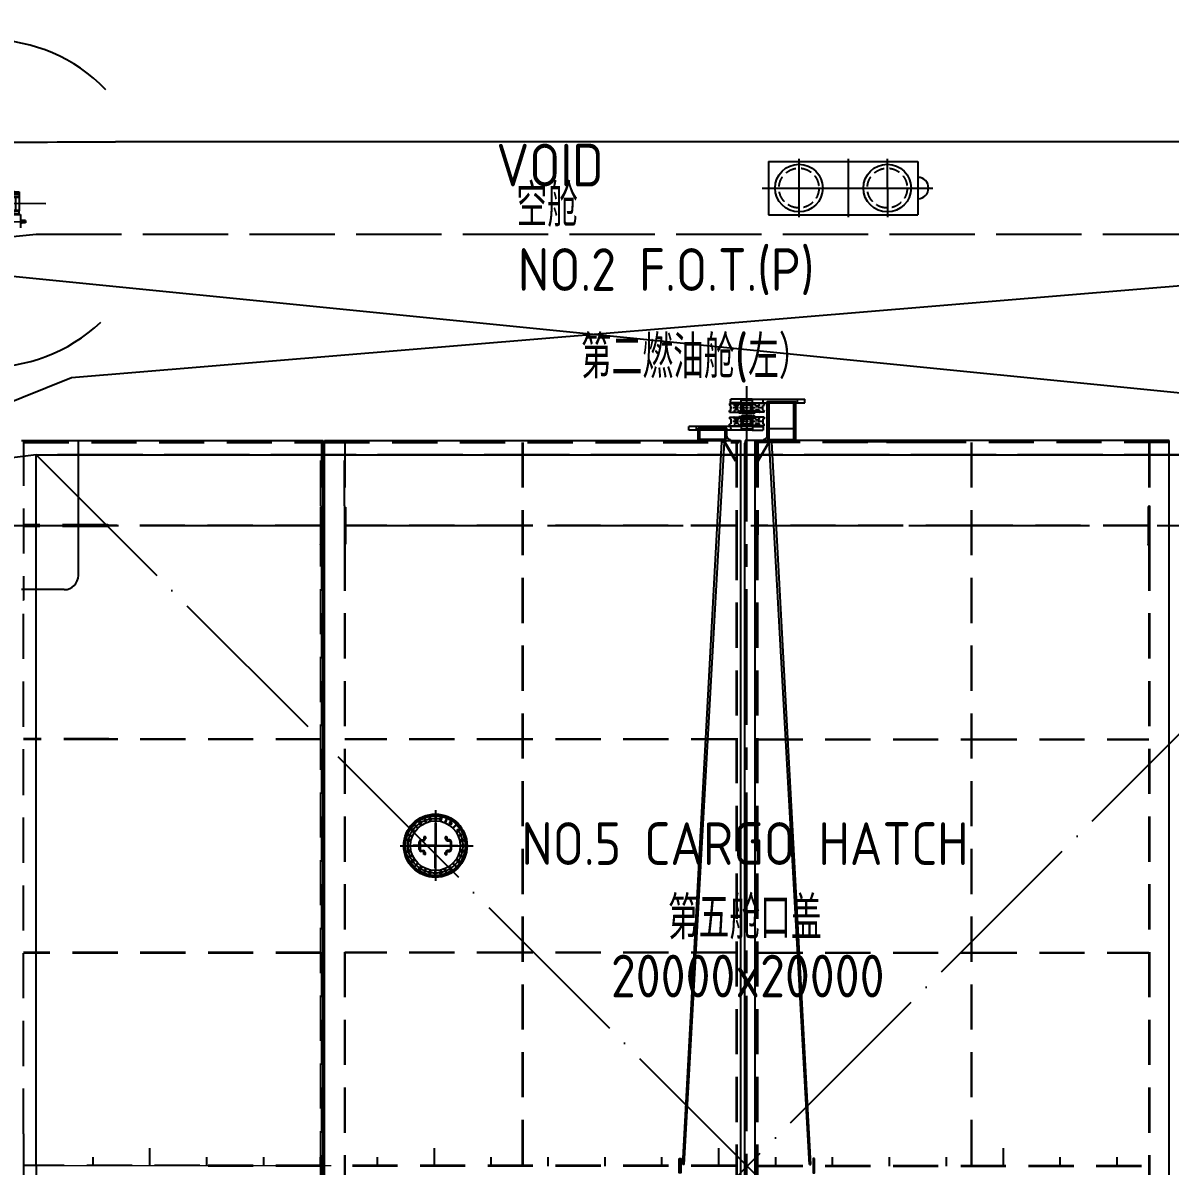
# Model space of a CAD drawing. Header units: millimetres. Extents: x -1838618 to -1600818, y -1770412 to -1553248.
# Drawn here: x -1797090 to -1780960, y -1718702 to -1702630 of the extents above; entities that cross this region are included whole.
import ezdxf

# ---------------------------------------------------------------- set-up
doc = ezdxf.new("R2010")
doc.units = ezdxf.units.MM
doc.header["$LTSCALE"] = 100
for name, pattern in [('$0$CENTER2', [28.575, 19.05, -3.175, 3.175, -3.175]), ('$0$DASHED2', [9.525, 6.35, -3.175]), ('ACAD_ISO02W100', [15, 12, -3]), ('ACAD_ISO04W100', [30, 24, -3, 0, -3]), ('DASHED', [0.75, 0.5, -0.25]), ('HC2-TOP$0$CENTER2', [28.575, 19.05, -3.175, 3.175, -3.175]), ('HC2-TOP$0$DASHED2', [9.525, 6.35, -3.175]), ('HC2-TOP$0$PHANTOM', [63.5, 31.75, -6.35, 6.35, -6.35, 6.35, -6.35])]:
    doc.linetypes.add(name, pattern=pattern)
for name, color, linetype in [('$0$K1-CEN', 1, '$0$CENTER2'), ('$0$K1-DASH', 2, '$0$DASHED2'), ('$0$SHAPE_L', 3, 'Continuous'), ('312crane', 5, 'Continuous'), ('326ladder', 3, 'Continuous'), ('412equipment', 6, 'Continuous'), ('HC2-TOP$0$HATCH', 42, 'Continuous'), ('HC2-TOP$0$K1-CEN', 1, 'HC2-TOP$0$CENTER2'), ('HC2-TOP$0$K1-COMP_L', 140, 'HC2-TOP$0$PHANTOM'), ('HC2-TOP$0$K1-DASH', 2, 'HC2-TOP$0$DASHED2'), ('HC2-TOP$0$K2-CEN', 1, 'HC2-TOP$0$CENTER2'), ('HC2-TOP$0$K2-DASH', 9, 'HC2-TOP$0$DASHED2'), ('HC2-TOP$0$K2-DIM', 1, 'Continuous'), ('HC2-TOP$0$SHAPE_L', 3, 'Continuous'), ('HC2-TOP$0$THICK_L', 3, 'Continuous')]:
    doc.layers.add(name, color=color, linetype=linetype)
doc.styles.get("Standard").update_dxf_attribs({"font": 'gbenor.shx', "width": 0.9, "bigfont": 'gbcbig.shx'})
pattern_1 = [(45, (-1526.5949, -370.3888), (-0.8980256, 0.8980256), []), (135, (-1526.5949, -370.3888), (-0.8980256, -0.8980256), [])]

# ---------------------------------------------------------------- blocks, each defined once
blk = doc.blocks.new('10')
at = {"layer": '312crane', "color": 9}
for p, q in [((0, 260, 590), (0, -260, 590)), ((-2433, 24, 590), (-2650, 24, 590)), ((-2433, 17, 590), (-2642, 17, 590)), ((-2636, 11, 590), (-2618, -4, 590)), ((-2468, 11, 590), (-2636, 11, 590)), ((-2552, 31, 590), (-2552, -39, 590)), ((-2516, 24, 590), (-2433, 56, 590)), ((-2468, 11, 590), (-2486, -4, 590)), ((-234, 56, 590), (-2433, 56, 590)), ((-2433, 56, 590), (-2433, -64, 590)), ((-2344, 80, 590), (-2430, 80, 590)), ((-2423, 80, 590), (-2423, 56, 590)), ((-2423, 56, 590), (-2423, -64, 590)), ((-2411, 80, 590), (-2411, 56, 590)), ((-2387, 123, 590), (-2387, 37, 590)), ((-2363, 80, 590), (-2363, 56, 590)), ((-2351, 80, 590), (-2351, 56, 590)), ((-402, 92, 590), (-116, 161, 590)), ((-402, 56, 590), (-402, 92, 590)), ((-402, 56, 590), (-402, -64, 590)), ((-234, 56, 590), (-234, -64, 590)), ((-116, 161, 590), (-116, 99, 590)), ((50, 161, 590), (-116, 161, 590)), ((0, 145, 590), (-116, 145, 590)), ((0, 139, 590), (-116, 139, 590)), ((0, 134, 590), (-116, 134, 590)), ((-46, 134, 590), (-116, 134, 590)), ((-62, 99, 590), (-116, 99, 590)), ((-105, 95, 590), (39, 95, 590)), ((-105, 95, 590), (-105, 87, 590)), ((-105, 87, 590), (105, 87, 590)), ((-65, 87, 590), (-65, -95, 590)), ((-62, 103, 590), (23, 103, 590)), ((-62, 103, 590), (-62, 95, 590)), ((-46, 150, 590), (-45, 151, 590)), ((-46, 145, 590), (-46, 150, 590)), ((-45, 151, 590), (45, 151, 590)), ((-35, 151, 590), (-35, 161, 590)), ((-27, 103, 590), (-23, 108, 590)), ((-23, 103, 590), (-23, 134, 590)), ((0, 161, 590), (116, 161, 590)), ((0, 145, 590), (116, 145, 590)), ((0, 139, 590), (116, 139, 590)), ((0, 134, 590), (116, 134, 590)), ((23, 134, 590), (23, 103, 590)), ((23, 107, 590), (28, 103, 590)), ((23, 103, 590), (62, 103, 590)), ((35, 161, 590), (35, 151, 590)), ((39, 95, 590), (105, 95, 590)), ((45, 151, 590), (46, 150, 590)), ((46, 150, 590), (46, 145, 590)), ((46, 134, 590), (116, 134, 590)), ((62, 103, 590), (62, 95, 590)), ((62, 99, 590), (116, 99, 590)), ((65, 87, 590), (65, -95, 590)), ((105, 95, 590), (105, 87, 590)), ((116, 161, 590), (116, -107, 590)), ((493, -4, 590), (-2704, -4, 590)), ((-2433, -31, 590), (-2650, -31, 590)), ((-2433, -24, 590), (-2642, -24, 590)), ((-2618, -4, 590), (-2636, -18, 590)), ((-2468, -18, 590), (-2636, -18, 590)), ((-2516, -31, 590), (-2433, -64, 590)), ((-2486, -4, 590), (-2468, -18, 590)), ((-234, -64, 590), (-2433, -64, 590)), ((-2344, -88, 590), (-2430, -88, 590)), ((-2423, -88, 590), (-2423, -64, 590)), ((-2411, -88, 590), (-2411, -64, 590)), ((-2387, -45, 590), (-2387, -131, 590)), ((-2363, -88, 590), (-2363, -64, 590)), ((-2351, -88, 590), (-2351, -64, 590)), ((-402, -64, 590), (-402, -100, 590)), ((-402, -100, 590), (-119, -158, 590)), ((-274, -142, 590), (-256, -142, 590)), ((-274, -142, 590), (-274, -373, 590)), ((-256, -142, 590), (-256, -373, 590)), ((-189, -152, 590), (-189, -181, 590)), ((-189, -152, 590), (-161, -152, 590)), ((-174, -152, 590), (-174, -363, 590)), ((-161, -152, 590), (-161, -363, 590)), ((-119, -158, 590), (139, -158, 590)), ((-119, -158, 590), (-119, -345, 590)), ((-116, -158, 590), (-116, -107, 590)), ((-62, -107, 590), (-116, -107, 590)), ((0, -141, 590), (-116, -141, 590)), ((-46, -141, 590), (-116, -141, 590)), ((0, -147, 590), (-116, -147, 590)), ((0, -152, 590), (-116, -152, 590)), ((-105, -95, 590), (105, -95, 590)), ((-105, -95, 590), (-105, -103, 590)), ((-105, -103, 590), (39, -103, 590)), ((-62, -110, 590), (-62, -103, 590)), ((-62, -110, 590), (23, -110, 590)), ((-46, -152, 590), (-46, -157, 590)), ((-46, -157, 590), (-45, -158, 590)), ((-45, -158, 590), (45, -158, 590)), ((-27, -110, 590), (-23, -115, 590)), ((-23, -110, 590), (-23, -141, 590)), ((0, -141, 590), (116, -141, 590)), ((0, -147, 590), (116, -147, 590)), ((0, -152, 590), (116, -152, 590)), ((23, -141, 590), (23, -110, 590)), ((23, -114, 590), (28, -110, 590)), ((23, -110, 590), (62, -110, 590)), ((39, -103, 590), (105, -103, 590)), ((45, -158, 590), (46, -157, 590)), ((46, -141, 590), (116, -141, 590)), ((46, -157, 590), (46, -152, 590)), ((62, -110, 590), (62, -103, 590)), ((62, -107, 590), (116, -107, 590)), ((105, -95, 590), (105, -103, 590)), ((116, -158, 590), (116, -107, 590)), ((139, -158, 590), (139, -345, 590)), ((-655, -257, 590), (212, -257, 590)), ((-646, -243, 590), (-646, -272, 590)), ((-646, -243, 590), (-637, -243, 590)), ((-646, -272, 590), (-637, -272, 590)), ((-637, -243, 590), (-637, -272, 590)), ((-637, -250, 590), (-629, -250, 590)), ((-637, -265, 590), (-629, -265, 590)), ((-629, -181, 590), (-579, -181, 590)), ((-629, -181, 590), (-629, -334, 590)), ((-570, -173, 590), (-579, -181, 590)), ((-579, -181, 590), (-579, -334, 590)), ((-570, -173, 590), (-497, -173, 590)), ((-570, -173, 590), (-570, -342, 590)), ((-499, -262, 590), (-459, -262, 590)), ((-498, -254, 590), (-459, -254, 590)), ((-497, -173, 590), (-497, -342, 590)), ((-497, -181, 590), (-467, -181, 590)), ((-459, -170, 590), (-459, -345, 590)), ((-450, -161, 590), (-323, -161, 590)), ((-314, -170, 590), (-314, -345, 590)), ((-314, -177, 590), (-297, -177, 590)), ((-297, -173, 590), (-297, -342, 590)), ((-293, -169, 590), (-274, -169, 590)), ((-283, -169, 590), (-283, -346, 590)), ((-251, -175, 590), (-251, -181, 590)), ((-242, -190, 590), (-198, -190, 590)), ((-203, -190, 590), (-203, -325, 590)), ((-161, -165, 590), (-153, -171, 590)), ((-161, -171, 590), (-119, -171, 590)), ((139, -227, 590), (146, -227, 590)), ((139, -287, 590), (146, -287, 590)), ((146, -227, 590), (146, -287, 590)), ((207, -242, 590), (146, -242, 590)), ((207, -272, 590), (146, -272, 590)), ((207, -239, 590), (148, -239, 590)), ((148, -242, 590), (148, -239, 590)), ((207, -239, 590), (207, -242, 590)), ((207, -242, 590), (208, -244, 590)), ((207, -242, 590), (207, -272, 590)), ((208, -271, 590), (207, -272, 590)), ((208, -244, 590), (208, -271, 590))]:
    blk.add_line(p, q, dxfattribs=at)
for centre, radius, start, end in [((-318, -4, 590), 2300, 44.5352, 313.9823), ((-318, -4, 590), 192, 49.4544, 161.79), ((-2387, 80, 590), 36, 0, 180), ((-2387, 80, 590), 24, 0, 180), ((-2387, -88, 590), 36, 180, 0), ((-2387, -88, 590), 24, 180, 0), ((-318, -4, 590), 192, 198.21, 235.2272), ((-497, -256, 590), 2.34, 129.5743, 236.7438), ((-501, -259, 590), 3.45, 305.5636, 19.3546), ((-497, -261, 590), 2.64, 111.9945, 213.8913), ((-467, -173, 590), 7.68, 270, 0), ((-450, -170, 590), 8.64, 90, 180), ((-323, -170, 590), 8.64, 0, 90), ((-293, -173, 590), 3.84, 90, 180), ((-257, -175, 590), 5.76, 0, 90), ((-242, -181, 590), 9.6, 180, 270), ((-198, -181, 590), 9.6, 270, 0)]:
    blk.add_arc(centre, radius, start, end, dxfattribs=at)
blk = doc.blocks.new('COORD')
at = {"color": 4}
for p, q in [((30600, 0), (30600, 250)), ((34600, 0), (34600, 250)), ((38600, 0), (38600, 250)), ((42600, 0), (42600, 250)), ((29000, 0), (29000, 125)), ((29800, 0), (29800, 125)), ((30600, 0), (30600, 125)), ((31400, 0), (31400, 125)), ((32200, 0), (32200, 125)), ((33000, 0), (33000, 125)), ((33800, 0), (33800, 125)), ((34600, 0), (34600, 125)), ((35400, 0), (35400, 125)), ((36200, 0), (36200, 125)), ((37000, 0), (37000, 125)), ((37800, 0), (37800, 125)), ((38600, 0), (38600, 125)), ((39400, 0), (39400, 125)), ((40200, 0), (40200, 125)), ((41000, 0), (41000, 125)), ((41800, 0), (41800, 125)), ((42600, 0), (42600, 125)), ((43400, 0), (43400, 125)), ((44200, 0), (44200, 125))]:
    blk.add_line(p, q, dxfattribs=at)
blk = doc.blocks.new('HC2-TOP$0$A$C6C0051EE')
for p, q in [((0, 1), (0, 7)), ((5, 1), (5, 7)), ((16, 1), (16, 7)), ((21, 1), (21, 7)), ((3, 0), (18, 0))]:
    blk.add_line(p, q)
for centre, radius, start, end in [((3, 5), 4.7, 236.4325, 303.5675), ((10, 18), 17.6, 252.8484, 287.1516), ((18, 5), 4.7, 236.4325, 303.5675)]:
    blk.add_arc(centre, radius, start, end)
blk = doc.blocks.new('HC2-TOP$0$wheel-450_F')
at = {"layer": 'HC2-TOP$0$HATCH'}
h = blk.add_hatch(dxfattribs=at)
h.set_pattern_fill('ANSI37', color=256, scale=0.4, style=0)
h.set_pattern_definition(pattern_1)
h.paths.add_polyline_path([(66, 85), (72, 85), (72, 92)])
h = blk.add_hatch(dxfattribs=at)
h.set_pattern_fill('ANSI37', color=256, scale=0.4, style=0)
h.set_pattern_definition([(45, (-222.9789, -317.8035), (-0.8980256, 0.8980256), []), (135, (-222.9789, -317.8035), (-0.8980256, -0.8980256), [])])
h.paths.add_polyline_path([(110, 81), (110, 80, 0.414214), (116, 74), (122, 74), (122, 81)])
h = blk.add_hatch(dxfattribs=at)
h.set_pattern_fill('ANSI31', color=256, angle=90, style=0)
h.set_pattern_definition([(135, (-232.979, -322.8035), (-2.245064, -2.245064), [])])
edge = h.paths.add_edge_path()
edge.add_line((-66, -32), (-66, -46))
edge.add_line((-66, -46), (-32, -46))
edge.add_line((-32, -46), (-32, -52))
edge.add_line((-32, -52), (-21, -52))
edge.add_spline(control_points=[(-21, -52), (-22, -51), (-24, -46), (-29, -36), (-43, -36), (-54, -32), (-62, -32), (-66, -32)], knot_values=[0, 0, 0, 0, 6.397971, 15.190418, 30.584793, 41.682542, 52.606422, 52.606422, 52.606422, 52.606422], degree=3, periodic=0)
h = blk.add_hatch(dxfattribs=at)
h.set_pattern_fill('ANSI37', color=256, scale=0.4, style=0)
h.set_pattern_definition(pattern_1)
h.paths.add_polyline_path([(72, -85), (72, -92), (66, -85)])
h = blk.add_hatch(dxfattribs=at)
h.set_pattern_fill('ANSI37', color=256, scale=0.4, style=0)
h.set_pattern_definition([(315, (-222.9789, 317.8035), (-0.8980256, -0.8980256), []), (225, (-222.9789, 317.8035), (-0.8980256, 0.8980256), [])])
h.paths.add_polyline_path([(110, -81), (110, -80, -0.414214), (116, -74), (122, -74), (122, -81)])
for p, q in [((-62, 243), (-62, 101)), ((-60, 179), (-62, 182)), ((-60, 245), (-39, 245)), ((-35, 175), (-60, 179)), ((-60, 179), (-60, 115)), ((-35, 227), (-37, 243)), ((-33, 225), (33, 225)), ((-27, 129), (-27, 166)), ((27, 129), (27, 166)), ((35, 227), (37, 243)), ((35, 175), (60, 179)), ((60, 245), (39, 245)), ((60, 179), (62, 182)), ((60, 179), (60, 115)), ((62, 243), (62, 84)), ((72, 85), (72, 227)), ((122, 74), (122, 226)), ((-77, 72), (-69, 80)), ((-77, 72), (-77, -73)), ((-72, 105), (-72, 85)), ((-72, 104), (-69, 104)), ((-69, 96), (-72, 95)), ((-69, 95), (-72, 94)), ((-72, 86), (-69, 86)), ((-71, 70), (-66, 75)), ((-71, 70), (-71, -70)), ((-69, 114), (-68, 115)), ((-69, 114), (-69, 80)), ((-69, 102), (-62, 102)), ((-43, 101), (-69, 101)), ((-43, 89), (-69, 89)), ((-69, 88), (-62, 88)), ((-62, 115), (-68, 115)), ((-66, 75), (-62, 75)), ((-66, 75), (-66, -75)), ((-66, 51), (-64, 52)), ((-66, 51), (-66, -51)), ((-65, 101), (-65, 89)), ((-40, 52), (-64, 52)), ((-64, 52), (-64, -32)), ((-36, 119), (-62, 115)), ((-62, 52), (-62, 89)), ((-62, 80), (-4, 80)), ((-60, 68), (-58, 70)), ((-60, 68), (-60, 52)), ((-60, 65), (-42, 65)), ((-58, 70), (-44, 70)), ((-49, 67), (-49, 65)), ((-49, 67), (-42, 67)), ((-43, 67), (-44, 70)), ((-43, 101), (-43, 89)), ((-43, 101), (-41, 99)), ((-43, 89), (-41, 91)), ((-42, 64), (-42, 65)), ((-42, 64), (-42, 52)), ((-42, 64), (-42, 52)), ((-40, 53), (-42, 53)), ((-41, 99), (-41, 91)), ((-40, 64), (-40, 66)), ((-38, 66), (-40, 65)), ((-40, 65), (-40, -36)), ((-40, 51), (-36, 51)), ((-33, 66), (-38, 66)), ((40, 52), (-38, 52)), ((-36, -37), (-36, 52)), ((-34, 62), (-32, 75)), ((-10, 59), (-34, 62)), ((-33, 66), (-33, 66)), ((-32, 79), (-32, 69)), ((-4, 70), (-32, 75)), ((-4, 80), (-28, 80)), ((-4, 80), (-28, 80)), ((-10, 59), (-8, 70)), ((-8, 61), (-9, 61)), ((-6, 60), (-8, 61)), ((-6, 60), (-6, 52)), ((-4, 83), (-4, 52)), ((-4, 83), (4, 83)), ((-4, 78), (-4, 52)), ((-4, 72), (4, 72)), ((-2, 83), (-2, 52)), ((2, 83), (2, 52)), ((4, 83), (4, 52)), ((4, 80), (45, 80)), ((4, 70), (32, 75)), ((6, 60), (8, 61)), ((6, 60), (6, 52)), ((10, 59), (8, 70)), ((8, 61), (9, 61)), ((10, 59), (34, 62)), ((32, 79), (32, 69)), ((34, 62), (32, 75)), ((33, 65), (33, 66)), ((33, 66), (38, 66)), ((36, 119), (62, 115)), ((38, 66), (40, 65)), ((40, 65), (40, -65)), ((40, 59), (45, 59)), ((45, 95), (62, 95)), ((45, 95), (45, -95)), ((45, 78), (54, 78)), ((45, 76), (46, 77)), ((46, 77), (64, 77)), ((46, 77), (46, -77)), ((54, 88), (58, 90)), ((54, 88), (54, 77)), ((54, 86), (54, 86)), ((56, 77), (54, 86)), ((58, 79), (54, 86)), ((58, 90), (62, 90)), ((58, 90), (58, 79)), ((60, 84), (64, 84)), ((60, 79), (60, 84)), ((64, 84), (64, -84)), ((65, 85), (72, 85)), ((65, 85), (65, -85)), ((72, 85), (72, -85)), ((72, 81), (111, 81)), ((110, 81), (122, 81)), ((110, 81), (110, -81)), ((116, 74), (122, 74)), ((122, 74), (122, -74)), ((-77, -73), (-69, -80)), ((-71, -70), (-66, -75)), ((-69, -114), (-69, -80)), ((-69, -114), (-68, -115)), ((-62, -115), (-68, -115)), ((-32, -46), (-66, -46)), ((-66, -51), (-64, -52)), ((-66, -75), (-62, -75)), ((-42, -52), (-64, -52)), ((-62, -243), (-62, -52)), ((-62, -80), (-4, -80)), ((-60, -115), (-62, -115)), ((-60, -68), (-60, -52)), ((-60, -65), (-42, -65)), ((-60, -68), (-58, -70)), ((-60, -116), (-59, -114)), ((-60, -115), (-60, -114)), ((-46, -117), (-60, -114)), ((-60, -179), (-60, -115)), ((-58, -70), (-45, -70)), ((-48, -120), (-58, -117)), ((-52, -126), (-58, -124)), ((-57, -114), (-55, -107)), ((-57, -114), (-55, -107)), ((-57, -117), (-56, -115)), ((-57, -120), (-57, -119)), ((-45, -107), (-55, -105)), ((-55, -107), (-54, -107)), ((-46, -110), (-55, -107)), ((-54, -107), (-54, -105)), ((-47, -109), (-54, -107)), ((-53, -105), (-45, -80)), ((-51, -122), (-51, -121)), ((-50, -119), (-49, -117)), ((-48, -117), (-46, -110)), ((-47, -107), (-39, -80)), ((-47, -109), (-46, -107)), ((-46, -110), (-47, -109)), ((-42, -48), (-46, -48)), ((-46, -50), (-46, -48)), ((-42, -50), (-46, -50)), ((-42, -64), (-46, -72)), ((-44, -73), (-46, -72)), ((-36, -119), (-46, -117)), ((-46, -120), (-46, -118)), ((-40, -64), (-44, -73)), ((-42, -48), (-42, -48)), ((-42, -64), (-42, -50)), ((-42, -64), (-42, -52)), ((-40, -65), (-40, -50)), ((-40, -51), (-36, -51)), ((-38, -66), (-40, -65)), ((40, -52), (-38, -52)), ((-33, -66), (-38, -66)), ((-36, -51), (-36, -52)), ((-10, -59), (-34, -62)), ((-34, -62), (-32, -75)), ((-33, -65), (-33, -66)), ((-32, -46), (-32, -52)), ((-32, -79), (-32, -69)), ((-4, -70), (-32, -75)), ((-4, -80), (-28, -80)), ((-4, -80), (-28, -80)), ((-27, -129), (-27, -166)), ((-10, -59), (-8, -70)), ((-8, -61), (-9, -61)), ((-6, -60), (-8, -61)), ((-6, -60), (-6, -52)), ((-4, -83), (-4, -52)), ((-4, -78), (-4, -52)), ((-4, -72), (4, -72)), ((-4, -83), (4, -83)), ((-2, -83), (-2, -52)), ((2, -83), (2, -52)), ((4, -83), (4, -52)), ((4, -70), (32, -75)), ((4, -80), (45, -80)), ((6, -60), (6, -52)), ((6, -60), (8, -61)), ((10, -59), (8, -70)), ((8, -61), (9, -61)), ((10, -59), (34, -62)), ((27, -129), (27, -166)), ((34, -62), (32, -75)), ((32, -79), (32, -69)), ((33, -65), (33, -66)), ((33, -66), (38, -66)), ((36, -119), (62, -115)), ((38, -66), (40, -65)), ((40, -59), (45, -59)), ((45, -76), (46, -77)), ((45, -78), (54, -78)), ((45, -93), (46, -95)), ((45, -95), (62, -95)), ((46, -77), (64, -77)), ((54, -86), (53, -86)), ((56, -77), (54, -86)), ((54, -88), (54, -77)), ((58, -79), (54, -86)), ((54, -88), (58, -90)), ((58, -90), (58, -79)), ((58, -90), (62, -90)), ((60, -79), (60, -84)), ((60, -84), (64, -84)), ((60, -179), (60, -115)), ((62, -243), (62, -84)), ((64, -84), (65, -85)), ((65, -85), (72, -85)), ((72, -81), (110, -81)), ((72, -85), (72, -227)), ((110, -81), (122, -81)), ((116, -74), (122, -74)), ((122, -74), (122, -226)), ((-60, -179), (-62, -182)), ((-35, -175), (-60, -179)), ((-60, -245), (-39, -245)), ((-35, -227), (-37, -243)), ((-33, -225), (33, -225)), ((35, -175), (60, -179)), ((35, -227), (37, -243)), ((60, -245), (39, -245)), ((60, -179), (62, -182)), ((62, -246), (62, -220))]:
    blk.add_line(p, q)
for centre, radius, start, end in [((-60, 243), 2, 90, 180), ((-39, 243), 2, 6, 90), ((-33, 227), 2, 186, 270), ((-37, 166), 10, 0, 80), ((37, 166), 10, 100, 180), ((33, 227), 2, 270, 354), ((39, 243), 2, 90, 174), ((60, 243), 2, 0, 90), ((-42, 65), 2, 23.744, 90), ((-42, 64), 2, 0, 23.744), ((-38, 54), 2, 180, 270), ((-37, 129), 10, 278.0896, 0), ((-32, 79), 1, 90, 180), ((-8, 54), 2, 270, 0), ((-6, 78), 2, 0, 90), ((6, 78), 2, 90, 180), ((8, 54), 2, 180, 270), ((37, 129), 10, 180, 261.9104), ((32, 79), 1, 0, 90), ((38, 54), 2, 270, 0), ((59, 80), 0.8, 207.3764, 352), ((116, 80), 6, 180, 270), ((-58, -114), 3.31, 223.1092, 286.8908), ((-59, -117), 3.31, 43.1092, 106.8908), ((-59, -119), 2.09, 339.1083, 88.0443), ((-62, -119), 5, 323.4589, 345), ((-56, -123), 2.16, 143.4589, 219.3072), ((-50, -106), 13.3, 239.2686, 270.7314), ((-56, -128), 13.3, 59.2686, 90.7314), ((-53, -124), 2.16, 290.6928, 6.5411), ((-48, -122), 2.09, 61.9557, 170.8917), ((-46, -123), 5, 165, 186.5411), ((-47, -117), 3.31, 223.1092, 286.8908), ((-48, -120), 3.31, 43.1092, 106.8908), ((-42, -50), 2, 0, 90), ((-38, -54), 2, 90, 180), ((-42, -64), 2, 336.256, 0), ((-37, -129), 10, 0, 81.9104), ((-32, -79), 1, 180, 270), ((-8, -54), 2, 0, 90), ((-6, -78), 2, 270, 0), ((6, -78), 2, 180, 270), ((8, -54), 2, 90, 180), ((37, -129), 10, 98.0896, 180), ((32, -79), 1, 270, 0), ((38, -54), 2, 0, 90), ((59, -80), 0.8, 8, 152.6236), ((116, -80), 6, 90, 180), ((-60, -243), 2, 180, 270), ((-39, -243), 2, 270, 354), ((-37, -166), 10, 280, 0), ((-33, -227), 2, 90, 174), ((37, -166), 10, 180, 260), ((33, -227), 2, 6, 90), ((39, -243), 2, 186, 270), ((60, -243), 2, 270, 0)]:
    blk.add_arc(centre, radius, start, end)
for points in [[(72, 227), (79, 230), (91, 234), (105, 225), (115, 230), (120, 227), (122, 226)], [(72, -227), (79, -230), (91, -234), (105, -225), (115, -230), (120, -227), (122, -226)]]:
    blk.add_open_spline(points, degree=3, knots=[0, 0, 0, 0, 22.168204, 34.441767, 44.92374, 51.585028, 51.585028, 51.585028, 51.585028])
for p, q in [((66, 85), (72, 92)), ((66, -85), (72, -91))]:
    blk.add_line(p, q, dxfattribs=at)
at = {"layer": 'HC2-TOP$0$K2-CEN', "ltscale": 0.04}
for p, q in [((0, 225), (0, -225)), ((-88, 0), (132, 0)), ((-85, 95), (-35, 95)), ((-6, 64), (-36, 69)), ((6, 64), (36, 69)), ((-55, -95), (-77, -95)), ((-56, -127), (-41, -76)), ((-6, -64), (-36, -69)), ((6, -64), (36, -69))]:
    blk.add_line(p, q, dxfattribs=at)
at = {"layer": 'HC2-TOP$0$K2-DIM'}
for p, q in [((-42, 100), (-65, 100)), ((-42, 90), (-65, 90)), ((-65, 51), (-40, 51)), ((-65, -51), (-42, -51)), ((-54, -107), (-56, -114)), ((-55, -107), (-55, -105)), ((-47, -109), (-49, -117)), ((-46, -110), (-45, -107))]:
    blk.add_line(p, q, dxfattribs=at)
blk.add_open_spline([(-66, -32), (-62, -32), (-54, -32), (-43, -36), (-29, -36), (-24, -46), (-22, -51), (-21, -52)], degree=3, knots=[0, 0, 0, 0, 10.92388, 22.021629, 37.416004, 46.208451, 52.606422, 52.606422, 52.606422, 52.606422], dxfattribs=at)
at = {"rotation": 270}
blk.add_blockref('HC2-TOP$0$A$C6C0051EE', (-80, 105), dxfattribs=at)
blk = doc.blocks.new('A$C72DA127C')
at = {"layer": '$0$K1-CEN', "color": 136, "ltscale": 5}
for p, q in [((-13586, 5003), (-13586, 4010)), ((-14081, 4504), (-13055, 4504))]:
    blk.add_line(p, q, dxfattribs=at)
at = {"layer": '$0$K1-CEN', "color": 136}
for p, q in [((-13789, 4807), (-13811, 4841)), ((-13789, 4807), (-13811, 4841)), ((-13789, 4807), (-13811, 4841)), ((-13641, 4886), (-13680, 4878)), ((-13641, 4886), (-13680, 4878)), ((-13680, 4878), (-13641, 4886)), ((-13657, 4862), (-13665, 4901)), ((-13657, 4862), (-13665, 4901)), ((-13657, 4862), (-13665, 4901)), ((-13491, 4878), (-13530, 4886)), ((-13530, 4886), (-13491, 4878)), ((-13491, 4878), (-13530, 4886)), ((-13515, 4862), (-13507, 4901)), ((-13515, 4862), (-13507, 4901)), ((-13515, 4862), (-13507, 4901)), ((-13383, 4807), (-13361, 4841)), ((-13383, 4807), (-13361, 4841)), ((-13383, 4807), (-13361, 4841)), ((-13889, 4707), (-13922, 4729)), ((-13889, 4707), (-13922, 4729)), ((-13889, 4707), (-13922, 4729)), ((-13895, 4735), (-13917, 4701)), ((-13895, 4735), (-13917, 4701)), ((-13917, 4701), (-13895, 4735)), ((-13783, 4835), (-13816, 4813)), ((-13783, 4835), (-13816, 4813)), ((-13816, 4813), (-13783, 4835)), ((-13355, 4813), (-13388, 4835)), ((-13388, 4835), (-13355, 4813)), ((-13355, 4813), (-13388, 4835)), ((-13282, 4707), (-13249, 4729)), ((-13282, 4707), (-13249, 4729)), ((-13282, 4707), (-13249, 4729)), ((-13254, 4701), (-13277, 4735)), ((-13277, 4735), (-13254, 4701)), ((-13254, 4701), (-13277, 4735)), ((-13944, 4575), (-13983, 4583)), ((-13944, 4575), (-13983, 4583)), ((-13944, 4575), (-13983, 4583)), ((-13959, 4599), (-13967, 4559)), ((-13959, 4599), (-13967, 4559)), ((-13967, 4559), (-13959, 4599)), ((-13228, 4575), (-13189, 4583)), ((-13228, 4575), (-13189, 4583)), ((-13228, 4575), (-13189, 4583)), ((-13204, 4559), (-13212, 4599)), ((-13212, 4599), (-13204, 4559)), ((-13204, 4559), (-13212, 4599)), ((-13944, 4433), (-13983, 4425)), ((-13944, 4433), (-13983, 4425)), ((-13944, 4433), (-13983, 4425)), ((-13967, 4449), (-13959, 4409)), ((-13967, 4449), (-13959, 4409)), ((-13959, 4409), (-13967, 4449)), ((-13228, 4433), (-13189, 4425)), ((-13228, 4433), (-13189, 4425)), ((-13228, 4433), (-13189, 4425)), ((-13212, 4409), (-13204, 4449)), ((-13212, 4409), (-13204, 4449)), ((-13204, 4449), (-13212, 4409)), ((-13889, 4301), (-13922, 4279)), ((-13889, 4301), (-13922, 4279)), ((-13889, 4301), (-13922, 4279)), ((-13917, 4307), (-13895, 4273)), ((-13917, 4307), (-13895, 4273)), ((-13895, 4273), (-13917, 4307)), ((-13816, 4195), (-13783, 4173)), ((-13816, 4195), (-13783, 4173)), ((-13783, 4173), (-13816, 4195)), ((-13789, 4201), (-13811, 4167)), ((-13789, 4201), (-13811, 4167)), ((-13789, 4201), (-13811, 4167)), ((-13388, 4173), (-13355, 4195)), ((-13388, 4173), (-13355, 4195)), ((-13355, 4195), (-13388, 4173)), ((-13383, 4201), (-13361, 4167)), ((-13383, 4201), (-13361, 4167)), ((-13383, 4201), (-13361, 4167)), ((-13282, 4301), (-13249, 4279)), ((-13282, 4301), (-13249, 4279)), ((-13282, 4301), (-13249, 4279)), ((-13277, 4273), (-13254, 4307)), ((-13277, 4273), (-13254, 4307)), ((-13254, 4307), (-13277, 4273)), ((-13680, 4130), (-13641, 4122)), ((-13680, 4130), (-13641, 4122)), ((-13641, 4122), (-13680, 4130)), ((-13657, 4146), (-13665, 4107)), ((-13657, 4146), (-13665, 4107)), ((-13657, 4146), (-13665, 4107)), ((-13530, 4122), (-13491, 4130)), ((-13530, 4122), (-13491, 4130)), ((-13491, 4130), (-13530, 4122)), ((-13515, 4146), (-13507, 4107)), ((-13515, 4146), (-13507, 4107)), ((-13515, 4146), (-13507, 4107))]:
    blk.add_line(p, q, dxfattribs=at)
for points in [[(-13736, 4637), (-13736, 4600, -0.414214), (-13757, 4579), (-13785, 4579, 0.414214), (-13806, 4558), (-13806, 4450, 0.414214), (-13785, 4429), (-13757, 4429, -0.414214), (-13736, 4408), (-13736, 4370)], [(-13436, 4637), (-13436, 4600, 0.414214), (-13415, 4579), (-13387, 4579, -0.414214), (-13366, 4558), (-13366, 4450, -0.414214), (-13387, 4429), (-13415, 4429, 0.414214), (-13436, 4408), (-13436, 4370)]]:
    blk.add_lwpolyline(points, format="xyb", dxfattribs=at)
blk.add_circle((-13586, 4504), 385, dxfattribs=at)
at = {"layer": '$0$K1-DASH', "color": 136, "ltscale": 2.5}
for p, q in [((-13755, 4905), (-13727, 4835)), ((-13749, 4907), (-13720, 4838)), ((-13589, 4939), (-13589, 4864)), ((-13582, 4864), (-13589, 4864)), ((-13582, 4939), (-13582, 4864)), ((-13422, 4907), (-13451, 4838)), ((-13416, 4905), (-13445, 4835)), ((-13896, 4809), (-13843, 4756)), ((-13891, 4814), (-13838, 4761)), ((-13838, 4761), (-13843, 4756)), ((-13720, 4838), (-13727, 4835)), ((-13451, 4838), (-13445, 4835)), ((-13281, 4814), (-13334, 4761)), ((-13334, 4761), (-13329, 4756)), ((-13276, 4809), (-13329, 4756)), ((-13989, 4667), (-13920, 4639)), ((-13986, 4674), (-13917, 4645)), ((-13917, 4645), (-13920, 4639)), ((-13185, 4674), (-13254, 4645)), ((-13254, 4645), (-13252, 4639)), ((-13183, 4667), (-13252, 4639)), ((-14021, 4508), (-13946, 4508)), ((-14021, 4501), (-13946, 4501)), ((-13989, 4341), (-13920, 4369)), ((-13986, 4334), (-13917, 4363)), ((-13946, 4501), (-13946, 4508)), ((-13917, 4363), (-13920, 4369)), ((-13254, 4363), (-13252, 4369)), ((-13185, 4334), (-13254, 4363)), ((-13183, 4341), (-13252, 4369)), ((-13151, 4508), (-13226, 4508)), ((-13226, 4501), (-13226, 4508)), ((-13151, 4501), (-13226, 4501)), ((-13896, 4199), (-13843, 4252)), ((-13891, 4194), (-13838, 4247)), ((-13838, 4247), (-13843, 4252)), ((-13334, 4247), (-13329, 4252)), ((-13281, 4194), (-13334, 4247)), ((-13276, 4199), (-13329, 4252)), ((-13755, 4103), (-13727, 4173)), ((-13749, 4101), (-13720, 4170)), ((-13720, 4170), (-13727, 4173)), ((-13589, 4069), (-13589, 4144)), ((-13582, 4144), (-13589, 4144)), ((-13582, 4069), (-13582, 4144)), ((-13451, 4170), (-13445, 4173)), ((-13422, 4101), (-13451, 4170)), ((-13416, 4103), (-13445, 4173))]:
    blk.add_line(p, q, dxfattribs=at)
at = {"layer": '$0$K1-DASH', "color": 136}
for p, q in [((-13590, 4819), (-13582, 4819)), ((-13590, 4819), (-13590, 4508)), ((-13582, 4819), (-13582, 4508)), ((-13742, 4600), (-13742, 4629)), ((-13742, 4629), (-13742, 4599)), ((-13730, 4629), (-13730, 4600)), ((-13729, 4629), (-13729, 4599)), ((-13442, 4629), (-13442, 4600)), ((-13442, 4629), (-13442, 4599)), ((-13430, 4600), (-13430, 4629)), ((-13429, 4629), (-13429, 4599)), ((-13586, 4508), (-13901, 4508)), ((-13901, 4500), (-13901, 4508)), ((-13901, 4508), (-13901, 4500)), ((-13586, 4500), (-13901, 4500)), ((-13742, 4379), (-13742, 4409)), ((-13742, 4408), (-13742, 4379)), ((-13730, 4379), (-13730, 4408)), ((-13729, 4379), (-13729, 4409)), ((-13590, 4189), (-13590, 4500)), ((-13586, 4508), (-13271, 4508)), ((-13586, 4500), (-13271, 4500)), ((-13582, 4189), (-13582, 4500)), ((-13442, 4379), (-13442, 4409)), ((-13442, 4379), (-13442, 4408)), ((-13430, 4408), (-13430, 4379)), ((-13429, 4379), (-13429, 4409)), ((-13271, 4508), (-13271, 4500)), ((-13590, 4189), (-13582, 4189))]:
    blk.add_line(p, q, dxfattribs=at)
for centre, radius, start, end in [((-13757, 4600), 15, 356.1774, 0), ((-13757, 4600), 27, 357.8774, 0), ((-13415, 4600), 27, 180, 182.1226), ((-13415, 4600), 15, 180, 183.8226), ((-13757, 4408), 15, 0, 3.8226), ((-13757, 4408), 27, 0, 2.1226), ((-13415, 4408), 27, 177.8774, 180), ((-13415, 4408), 15, 176.1774, 180)]:
    blk.add_arc(centre, radius, start, end, dxfattribs=at)
at = {"layer": '$0$SHAPE_L', "color": 136}
for p, q in [((-13812, 4450), (-13812, 4558)), ((-13800, 4558), (-13800, 4450)), ((-13785, 4585), (-13757, 4585)), ((-13757, 4573), (-13785, 4573)), ((-13723, 4629), (-13748, 4629)), ((-13748, 4629), (-13748, 4599)), ((-13723, 4599), (-13748, 4599)), ((-13742, 4629), (-13730, 4629)), ((-13723, 4629), (-13723, 4599)), ((-13448, 4629), (-13423, 4629)), ((-13448, 4629), (-13448, 4599)), ((-13448, 4599), (-13423, 4599)), ((-13430, 4629), (-13442, 4629)), ((-13423, 4629), (-13423, 4599)), ((-13387, 4585), (-13415, 4585)), ((-13415, 4573), (-13387, 4573)), ((-13372, 4558), (-13372, 4450)), ((-13360, 4450), (-13360, 4558)), ((-13785, 4435), (-13757, 4435)), ((-13757, 4423), (-13785, 4423)), ((-13723, 4409), (-13748, 4409)), ((-13748, 4379), (-13748, 4409)), ((-13723, 4379), (-13748, 4379)), ((-13723, 4379), (-13723, 4409)), ((-13448, 4409), (-13423, 4409)), ((-13448, 4379), (-13448, 4409)), ((-13448, 4379), (-13423, 4379)), ((-13423, 4379), (-13423, 4409)), ((-13387, 4435), (-13415, 4435)), ((-13415, 4423), (-13387, 4423))]:
    blk.add_line(p, q, dxfattribs=at)
for points in [[(-13817, 4823), (-13807, 4809), (-13790, 4810), (-13782, 4825), (-13792, 4840), (-13809, 4839)], [(-13677, 4887), (-13674, 4870), (-13657, 4865), (-13644, 4876), (-13648, 4893), (-13664, 4899)], [(-13524, 4893), (-13527, 4876), (-13514, 4865), (-13498, 4870), (-13494, 4887), (-13507, 4899)], [(-13379, 4840), (-13389, 4825), (-13381, 4810), (-13364, 4809), (-13355, 4823), (-13362, 4839)], [(-13921, 4710), (-13907, 4701), (-13891, 4708), (-13890, 4726), (-13905, 4735), (-13920, 4728)], [(-13267, 4735), (-13281, 4726), (-13280, 4708), (-13264, 4701), (-13250, 4710), (-13251, 4728)], [(-13975, 4566), (-13958, 4563), (-13946, 4576), (-13952, 4592), (-13969, 4596), (-13980, 4582)], [(-13203, 4596), (-13220, 4592), (-13225, 4576), (-13214, 4563), (-13197, 4566), (-13191, 4582)], [(-13969, 4412), (-13952, 4416), (-13946, 4432), (-13958, 4445), (-13975, 4442), (-13980, 4426)], [(-13197, 4442), (-13214, 4445), (-13225, 4432), (-13220, 4416), (-13203, 4412), (-13191, 4426)], [(-13905, 4273), (-13890, 4282), (-13891, 4300), (-13907, 4307), (-13921, 4298), (-13920, 4280)], [(-13792, 4168), (-13782, 4183), (-13790, 4198), (-13807, 4199), (-13817, 4185), (-13809, 4169)], [(-13355, 4185), (-13364, 4199), (-13381, 4198), (-13389, 4183), (-13379, 4168), (-13362, 4169)], [(-13250, 4298), (-13264, 4307), (-13280, 4300), (-13281, 4282), (-13267, 4273), (-13251, 4280)], [(-13648, 4115), (-13644, 4132), (-13657, 4143), (-13674, 4138), (-13677, 4121), (-13664, 4109)], [(-13494, 4121), (-13498, 4138), (-13514, 4143), (-13527, 4132), (-13524, 4115), (-13507, 4109)]]:
    blk.add_lwpolyline(points, close=True, dxfattribs=at)
for centre, radius in [((-13586, 4504), 445), ((-13586, 4504), 435), ((-13586, 4504), 420), ((-13661, 4882), 10.2), ((-13661, 4882), 10.5), ((-13511, 4882), 10.2), ((-13511, 4882), 10.5), ((-13906, 4718), 10.2), ((-13906, 4718), 10.5), ((-13800, 4824), 10.5), ((-13800, 4824), 10.2), ((-13372, 4824), 10.5), ((-13372, 4824), 10.2), ((-13266, 4718), 10.2), ((-13266, 4718), 10.5), ((-13963, 4579), 10.5), ((-13963, 4579), 10.2), ((-13208, 4579), 10.5), ((-13208, 4579), 10.2), ((-13963, 4429), 10.2), ((-13963, 4429), 10.5), ((-13208, 4429), 10.5), ((-13208, 4429), 10.2), ((-13906, 4290), 10.5), ((-13906, 4290), 10.2), ((-13800, 4184), 10.2), ((-13800, 4184), 10.5), ((-13372, 4184), 10.2), ((-13372, 4184), 10.5), ((-13266, 4290), 10.5), ((-13266, 4290), 10.2), ((-13661, 4126), 10.2), ((-13661, 4126), 10.5), ((-13511, 4126), 10.2), ((-13511, 4126), 10.5)]:
    blk.add_circle(centre, radius, dxfattribs=at)
for centre, radius, start, end in [((-13785, 4558), 27, 90, 180), ((-13785, 4558), 15, 90, 180), ((-13757, 4600), 15, 270, 356.1774), ((-13757, 4600), 27, 270, 357.8774), ((-13415, 4600), 27, 182.1226, 270), ((-13415, 4600), 15, 183.8226, 270), ((-13387, 4558), 27, 0, 90), ((-13387, 4558), 15, 0, 90), ((-13785, 4450), 27, 180, 270), ((-13785, 4450), 15, 180, 270), ((-13757, 4408), 27, 2.1226, 90), ((-13757, 4408), 15, 3.8226, 90), ((-13415, 4408), 27, 90, 177.8774), ((-13415, 4408), 15, 90, 176.1774), ((-13387, 4450), 27, 270, 0), ((-13387, 4450), 15, 270, 0)]:
    blk.add_arc(centre, radius, start, end, dxfattribs=at)
at = {"color": 136}
blk.add_line((-8518, 10184), (-8663, 10184), dxfattribs=at)
at = {"layer": 'HC2-TOP$0$K1-CEN', "color": 136}
for p, q in [((-9206, -10941), (-9206, 10973)), ((-20581, 9004), (1648, 9004))]:
    blk.add_line(p, q, dxfattribs=at)
at = {"layer": 'HC2-TOP$0$K1-DASH', "color": 136}
for p, q in [((-8923, 10731), (-8519, 10731)), ((-8496, 10731), (-8496, 10781)), ((-9916, 10347), (-9916, 10397)), ((-9489, 10347), (-9893, 10347))]:
    blk.add_line(p, q, dxfattribs=at)
for points in [[(-8908, 10731), (-8896, 10731), (-8896, 10184), (-8908, 10184)], [(-8546, 10731), (-8534, 10731), (-8534, 10184), (-8546, 10184)], [(-9866, 10347), (-9878, 10347), (-9878, 10184), (-9866, 10184)], [(-9866, 10214), (-9866, 10364), (-9516, 10364), (-9516, 10214)], [(-9504, 10347), (-9516, 10347), (-9516, 10184), (-9504, 10184)], [(-8546, 10214), (-8546, 10364), (-8896, 10364), (-8896, 10214)], [(-9358, 9915), (-9364, 9911), (-9515, 10170), (-9509, 10174)], [(-9054, 9915), (-9048, 9911), (-8897, 10170), (-8903, 10174)]]:
    blk.add_lwpolyline(points, close=True, dxfattribs=at)
at = {"layer": 'HC2-TOP$0$K2-DASH', "color": 136}
for p, q in [((-19376, 10199), (-19376, 7954)), ((-19376, 10184), (-15166, 10184)), ((-19376, 10174), (-15166, 10174)), ((-15198, 9284), (-15198, 10174)), ((-15186, 10174), (-15186, 9284)), ((-15146, 10184), (-9318, 10184)), ((-15146, 10174), (-9318, 10174)), ((-14866, 9284), (-14866, 10174)), ((-14858, 10174), (-14858, 9284)), ((-12366, 10174), (-12366, -10166)), ((-12358, 10174), (-12358, -10166)), ((-9358, 10174), (-9358, 8874)), ((-9348, 10174), (-9348, 8874)), ((-9318, 10174), (-9318, 10184)), ((-9219, 10184), (-9219, 10174)), ((-7506, 10184), (-9219, 10184)), ((-7506, 10174), (-9219, 10174)), ((-9064, 10174), (-9064, 8874)), ((-9054, 10174), (-9054, 8874)), ((-7506, 10184), (-7487, 10189)), ((-7506, 10184), (-7506, 10174)), ((-6606, 10174), (-7506, 10174)), ((-7487, 10189), (-6624, 10189)), ((-6606, 10184), (-6624, 10189)), ((-3266, 10184), (-6606, 10184)), ((-6606, 10184), (-6606, 10174)), ((-3266, 10174), (-6606, 10174)), ((-6054, 10174), (-6054, -10166)), ((-6046, 10174), (-6046, -10166)), ((-3554, 10174), (-3554, 9284)), ((-3546, 10174), (-3546, 9284)), ((-15202, 9266), (-15202, 8745)), ((-15186, 8724), (-15186, 9284)), ((-14866, 9284), (-14866, 8724)), ((-14850, 9263), (-14850, 8748)), ((-3554, 9284), (-3562, 9263)), ((-3562, 9263), (-3562, 8748)), ((-3554, 9284), (-3546, 9284)), ((-3546, 9284), (-3546, 8724)), ((-18196, 9014), (-19376, 9014)), ((-18196, 8994), (-19376, 8994)), ((-18176, 9008), (-18196, 9014)), ((-18176, 9000), (-18196, 8994)), ((-15202, 9008), (-18176, 9008)), ((-18176, 9008), (-18176, 9000)), ((-15202, 9000), (-18176, 9000)), ((-12366, 9007), (-14850, 9007)), ((-12366, 9000), (-14850, 9000)), ((-9358, 9007), (-12358, 9007)), ((-9358, 9000), (-12358, 9000)), ((-9358, 8874), (-9348, 8874)), ((-9356, 8874), (-9356, -8866)), ((-9348, 8874), (-9348, -8866)), ((-9054, 8874), (-9064, 8874)), ((-9064, 8874), (-9064, -8866)), ((-9056, 8874), (-9056, -8866)), ((-6054, 9007), (-9054, 9007)), ((-6054, 9000), (-9054, 9000)), ((-3562, 9007), (-6046, 9007)), ((-3562, 9000), (-6046, 9000)), ((-15195, 8724), (-15202, 8745)), ((-15195, -8716), (-15195, 8724)), ((-15195, 8724), (-15186, 8724)), ((-15186, 8724), (-15186, -8716)), ((-14866, 8724), (-14866, -8716)), ((-14858, 8724), (-14866, 8724)), ((-14858, 8724), (-14850, 8748)), ((-14858, 8724), (-14858, -8716)), ((-3554, 8724), (-3562, 8748)), ((-3554, 8724), (-3546, 8724)), ((-3554, 8724), (-3554, -8716)), ((-3546, 8724), (-3546, -8716)), ((-19376, 7954), (-19388, 7954)), ((-19376, 5224), (-19376, 7954)), ((-18176, 6005), (-19376, 6005)), ((-18176, 5995), (-19376, 5995)), ((-18176, 5995), (-18176, 6005)), ((-15195, 6004), (-18176, 6004)), ((-15195, 5997), (-18176, 5997)), ((-12366, 6004), (-14858, 6004)), ((-12366, 5997), (-14858, 5997)), ((-9356, 6004), (-12358, 6004)), ((-9356, 5997), (-12358, 5997)), ((-9056, 6004), (-6054, 6004)), ((-9056, 5997), (-6054, 5997)), ((-6046, 6004), (-3554, 6004)), ((-6046, 5997), (-3554, 5997)), ((-19376, 454), (-19376, 5224)), ((-15195, 3004), (-19376, 3004)), ((-15195, 2995), (-19376, 2995)), ((-12366, 3004), (-14858, 3004)), ((-12366, 2996), (-14858, 2996)), ((-9356, 3004), (-12358, 3004)), ((-9356, 2997), (-12358, 2997)), ((-9056, 3004), (-6054, 3004)), ((-9056, 2997), (-6054, 2997)), ((-6046, 3004), (-3554, 3004)), ((-6046, 2996), (-3554, 2996)), ((-19376, 454), (-19376, -5216)), ((-16899, 8), (-19372, 8)), ((-15195, 7), (-16892, 7)), ((-15195, 0), (-16892, 0)), ((-9356, 7), (-14858, 7)), ((-9356, 0), (-14858, 0)), ((-9056, 7), (-3554, 7)), ((-9056, 0), (-3554, 0))]:
    blk.add_line(p, q, dxfattribs=at)
at = {"layer": 'HC2-TOP$0$SHAPE_L', "color": 136}
for p, q in [((-8980, 10781), (-8391, 10781)), ((-8963, 10731), (-8923, 10731)), ((-8923, 10749), (-8519, 10749)), ((-8923, 10731), (-8923, 10749)), ((-8923, 10264), (-8923, 10731)), ((-8519, 10731), (-8519, 10749)), ((-8519, 10184), (-8519, 10731)), ((-8519, 10731), (-8391, 10731)), ((-8391, 10731), (-8391, 10781)), ((-9432, 10397), (-10021, 10397)), ((-10021, 10347), (-10021, 10397)), ((-9893, 10347), (-10021, 10347)), ((-9489, 10374), (-9893, 10374)), ((-9893, 10347), (-9893, 10374)), ((-9893, 10184), (-9893, 10347)), ((-9489, 10347), (-9489, 10374)), ((-9489, 10264), (-9489, 10347)), ((-9431, 10347), (-9489, 10347)), ((-19406, 10199), (-15166, 10199)), ((-15166, -10191), (-15166, 10199)), ((-15146, -10191), (-15146, 10199)), ((-15146, 10199), (-9298, 10199)), ((-10106, 24), (-9556, 10184)), ((-10086, 23), (-9519, 10182)), ((-9556, 10184), (-9519, 10182)), ((-9439, 10214), (-9439, 10199)), ((-9298, 10199), (-9298, -10191)), ((-9238, 10164), (-9238, -10156)), ((-9238, 10164), (-9238, 10164)), ((-9228, 10199), (-9228, 10174)), ((-3266, 10199), (-9228, 10199)), ((-9094, 10199), (-9094, -10191)), ((-8973, 10214), (-8973, 10199)), ((-8856, 10184), (-8893, 10182)), ((-8326, 23), (-8893, 10182)), ((-8306, 24), (-8856, 10184)), ((-3266, -10191), (-3266, 10199)), ((-10086, 23), (-10106, 24)), ((-8326, 23), (-8306, 24))]:
    blk.add_line(p, q, dxfattribs=at)
for points in [[(-10156, 104), (-10136, 104), (-10136, -96), (-10156, -96)], [(-8256, 104), (-8276, 104), (-8276, -96), (-8256, -96)]]:
    blk.add_lwpolyline(points, close=True, dxfattribs=at)
for radius in [445, 435, 350]:
    blk.add_circle((-13586, 4504), radius, dxfattribs=at)
for centre, radius, start, end in [((-9439, 10264), 50, 180, 270), ((-9238, 10174), 10, 270, 0), ((-8973, 10264), 50, 270, 0)]:
    blk.add_arc(centre, radius, start, end, dxfattribs=at)
at = {"layer": 'HC2-TOP$0$THICK_L', "color": 136}
for p, q in [((-18606, 8304), (-18606, 10199)), ((-18806, 8104), (-19406, 8104))]:
    blk.add_line(p, q, dxfattribs=at)
blk.add_arc((-18806, 8304), 200, 270, 0, dxfattribs=at)
at = {"layer": 'HC2-TOP$0$K1-COMP_L', "color": 136, "xscale": -1, "rotation": 270}
blk.add_blockref('HC2-TOP$0$wheel-450_F', (-9206, 10659), dxfattribs=at)
at = {"layer": 'HC2-TOP$0$K1-COMP_L', "color": 136, "rotation": 270}
blk.add_blockref('HC2-TOP$0$wheel-450_F', (-9206, 10469), dxfattribs=at)
blk = doc.blocks.new('UPDEC')
at = {"color": 6}
blk.add_open_spline([(-33316.3, -7340, 590), (-32252.5, -6845.1, 590), (-30832.1, -6184.4, 590), (-28329, -5090.2, 590), (-26353.8, -4239, 590), (-23850.2, -3266.5, 590), (-20996.3, -2333.8, 590), (-17254.8, -1351.7, 590), (-12938.5, -596.2, 590), (-8624.2, -188.6, 590), (-4318, -15.4, 590), (-1444.3, -2.6, 590), (-5.4, 0, 590), (0, 0, 590)], degree=3, knots=[0, 0, 0, 0, 3519.8323824, 4699.1654808, 8195.4762497, 9971.2533038, 12754.8164348, 17198.2837344, 21564.0627763, 25884.9156363, 30188.93769, 34489.1340097, 34505.4532356, 34505.4532356, 34505.4532356, 34505.4532356], dxfattribs=at)

msp = doc.modelspace()

# ---------------------------------------------------------------- linework, layer by layer
at = {"color": 6}
msp.add_line((-1696904.3, -1704302), (-1795788, -1704302), dxfattribs=at)
at = {"color": 4}
for p, q in [((-1786608.1, -1704576.7), (-1786608.3, -1705326.7)), ((-1786608.1, -1704576.7), (-1784506.1, -1704577.3)), ((-1784506.1, -1704577.3), (-1784506.3, -1705327.3)), ((-1786608.3, -1705326.7), (-1784506.3, -1705327.3))]:
    msp.add_line(p, q, dxfattribs=at)
at = {"color": 1, "linetype": 'ACAD_ISO04W100'}
for p, q in [((-1786178.1, -1704540.8), (-1786178.4, -1705362.7)), ((-1785488.1, -1704541), (-1785488.4, -1705361.2)), ((-1784937.6, -1704538.7), (-1784934.9, -1705360.6)), ((-1786696.7, -1704951.7), (-1784285.7, -1704952.4))]:
    msp.add_line(p, q, dxfattribs=at)
at = {"color": 5, "linetype": 'ACAD_ISO02W100'}
for p, q in [((-1796904.3, -1705602), (-1743304.3, -1705602)), ((-1690404.3, -1708702), (-1796904.3, -1708702))]:
    msp.add_line(p, q, dxfattribs=at)
at = {"color": 9, "linetype": 'ACAD_ISO04W100', "ltscale": 100}
for p, q in [((-1772104.3, -1705602), (-1796405.3, -1707620.8)), ((-1800104.3, -1705902), (-1772104.3, -1708702)), ((-1796405.3, -1707620.8), (-1800104.3, -1709102))]:
    msp.add_line(p, q, dxfattribs=at)
at = {"color": 5, "linetype": 'ACAD_ISO02W100', "ltscale": 20}
msp.add_line((-1796904.3, -1708702), (-1800104.3, -1709102), dxfattribs=at)
at = {"color": 3, "linetype": 'ACAD_ISO02W100', "ltscale": 30}
for p, q in [((-1796904.3, -1718702), (-1796904.3, -1708702)), ((-1796904.3, -1708702), (-1776904.3, -1708702)), ((-1796904.3, -1718702), (-1796904.3, -1728702))]:
    msp.add_line(p, q, dxfattribs=at)
at = {"color": 9, "linetype": 'ACAD_ISO04W100'}
for p, q in [((-1796904.3, -1708702), (-1776904.3, -1728702)), ((-1796904.3, -1728702), (-1776904.3, -1708702))]:
    msp.add_line(p, q, dxfattribs=at)
at = {"color": 2, "lineweight": 9, "ltscale": 3}
msp.add_line((-1792754, -1718698.5), (-1797089.3, -1718698.5), dxfattribs=at)
at = {"color": 5, "linetype": 'ACAD_ISO02W100', "ltscale": 20}
msp.add_lwpolyline([(-1800104.3, -1705902), (-1796904.3, -1705602)], dxfattribs=at)
at = {"color": 2, "ltscale": 3}
for centre in [(-1786178.2, -1704951.8), (-1784936.2, -1704952.2)]:
    msp.add_circle(centre, 335, dxfattribs=at)
at = {"color": 3, "linetype": 'DASHED', "ltscale": 3}
for centre in [(-1786178.2, -1704951.8), (-1784936.2, -1704952.2)]:
    msp.add_circle(centre, 280, dxfattribs=at)
at = {"color": 4}
msp.add_arc((-1784506.2, -1704952.3), 150, 269.98361, 89.98361, dxfattribs=at)
at = {"color": 6}
msp.add_open_spline([(-1829104.3, -1711642), (-1828040.4, -1711147.1), (-1826620.1, -1710486.4), (-1824116.9, -1709392.2), (-1822141.8, -1708541), (-1819638.2, -1707568.5), (-1816784.2, -1706635.8), (-1813042.8, -1705653.7), (-1808726.4, -1704898.2), (-1804412.2, -1704490.7), (-1800105.9, -1704317.4), (-1797232.3, -1704304.6), (-1795793.4, -1704302.1), (-1795788, -1704302)], degree=3, knots=[0, 0, 0, 0, 3519.8323824, 4699.1654808, 8195.4762497, 9971.2533038, 12754.8164348, 17198.2837344, 21564.0627763, 25884.9156363, 30188.93769, 34489.1340097, 34505.4532356, 34505.4532356, 34505.4532356, 34505.4532356], dxfattribs=at)

# ---------------------------------------------------------------- block references
for name, p in [('UPDEC', (-1795788, -1704302)), ('A$C72DA127C', (-1777704.3, -1718702))]:
    msp.add_blockref(name, p)
at = {"layer": '326ladder', "color": 7, "rotation": 359.4986651325675}
msp.add_blockref('10', (-1797259.5, -1705166.2), dxfattribs=at)
at = {"layer": '412equipment', "color": 7}
msp.add_blockref('COORD', (-1825904.3, -1718702), dxfattribs=at)

# ---------------------------------------------------------------- texts
at = {"color": 2}
for s, p in [('VOID', (-1790432.1, -1704929)), ('空舱', (-1790149.8, -1705497.7)), ('NO.2 F.O.T.(P)', (-1790129.8, -1706397.9)), ('第二燃油舱(左）', (-1789243.3, -1707627.7)), ('NO.5 CARGO HATCH', (-1790081.2, -1714468.5)), ('第五舱口盖', (-1788019.1, -1715513.9)), ('20000x20000', (-1788822.2, -1716330.5))]:
    msp.add_text(s, height=600, dxfattribs=at).set_placement(p)

doc.saveas('drawing.dxf')
